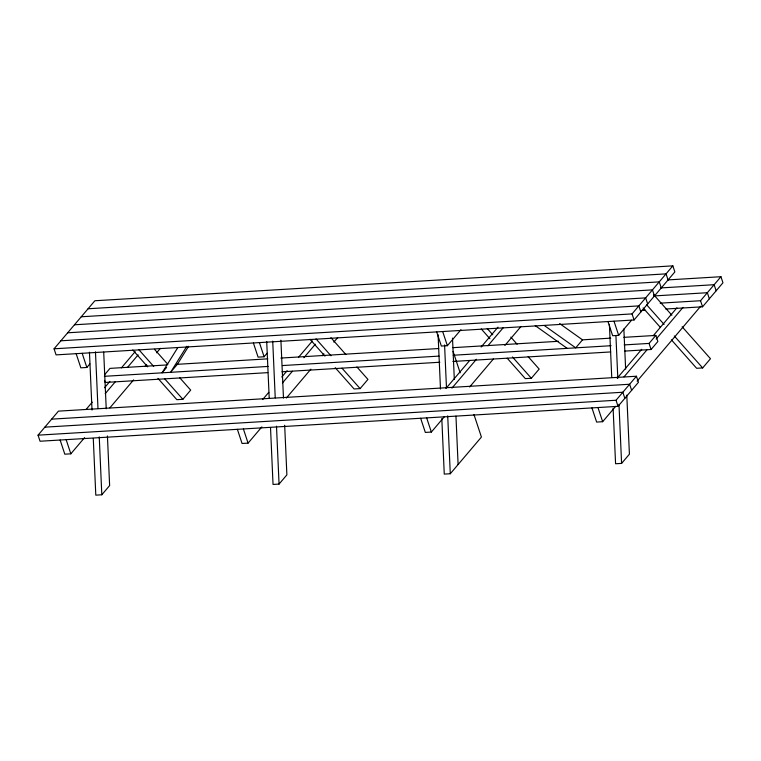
<?xml version="1.0" encoding="UTF-8"?>
<svg xmlns="http://www.w3.org/2000/svg" width="761" height="761" viewBox="0 0 761 761"><rect width="100%" height="100%" fill="white"/><g stroke="black" fill="none" stroke-linecap="round" stroke-linejoin="round"><path stroke-width="1.14" d="M177.684 347.767L162.055 372.833L166.583 367.496M186.797 346.293L170.569 372.319L177.37 364.31L188.604 346.293M54.069 348.804L94.868 300.757L672.848 265.855L674.864 271.924L634.065 319.972L56.076 354.883L54.069 348.804L632.058 313.903L672.848 265.855M76.148 353.665L80.837 367.829L86.849 367.468L89.874 363.91M38.05 435.168L58.445 411.14L636.434 376.238L638.441 382.307L618.037 406.336L40.057 441.237L38.05 435.168L616.03 400.257L636.434 376.238M104.695 374.612L109.984 368.381L166.944 364.938M86.164 409.361L92.29 402.141M104.542 387.72L109.898 381.404M121.389 367.877L135.173 351.639M105.199 393.665L115.158 381.936M127.41 367.515L138.131 354.883M60.129 440.02L64.809 454.193L70.83 453.822L84.614 437.594M109.888 407.829L133.622 379.872M145.113 366.345L146.645 364.538M156.595 352.819L160.428 348.31M93.28 438.431L95.791 495.145L101.812 494.783L109.632 485.575L107.425 435.958M157.955 378.379L176.856 399.677L182.878 399.306L190.688 390.108L179.672 377.684M253.394 342.964L258.084 357.128L264.105 356.766L267.121 353.209M262.65 399.554L268.776 392.343M281.789 377.009L287.154 370.702M298.635 357.175L312.419 340.938M282.445 382.964L292.405 371.235M303.886 357.708L315.377 344.181M237.375 429.318L242.065 443.482L248.076 443.121L261.86 426.892M286.364 398.032L310.869 369.171M322.36 355.644L323.891 353.836M333.841 342.117L337.675 337.608M270.526 427.73L273.037 484.443L279.059 484.082L286.878 474.874L284.671 425.247M335.201 367.668L354.103 388.966L360.124 388.605L367.944 379.397L356.919 366.973M436.662 331.891L441.351 346.065L447.373 345.694L460.966 329.684M445.917 388.49L469.651 360.533M481.142 347.006L497.989 327.163M451.939 388.129L476.443 359.268M487.925 345.741L503.24 327.706M420.643 418.255L425.332 432.419L431.354 432.058L444.367 416.724M469.642 386.959L493.375 359.002M504.866 345.475L520.943 326.536M441.808 418.569L444.262 474.103L450.284 473.742L481.418 437.071L473.96 414.536M507.216 358.222L525.328 378.626L531.349 378.265L539.168 369.056L528.144 356.633M607.972 321.551L612.662 335.715L618.674 335.354L631.525 320.229M617.219 378.141L641.723 349.289M653.214 335.763L676.948 307.796M624.144 344.923L649.057 343.42L655.858 335.411L657.865 341.489L651.074 349.499L624.962 351.068M624.01 376.876L646.983 349.822M656.172 339.006L682.969 307.434M660.187 303.163L700.539 300.728L720.943 276.709L722.95 282.778L702.555 306.797L665.761 309.023M591.953 407.906L596.634 422.07L602.655 421.708L615.678 406.374M637.119 381.128L700.672 306.274M613.109 408.229L615.573 463.753L621.594 463.392L629.414 454.184L626.788 395.111M671.44 339.891L696.638 368.286L702.66 367.924L710.479 358.716L682.132 326.764M88.067 308.766L666.056 273.865L668.063 279.934M667.54 279.934L720.943 276.709M81.265 316.776L659.254 281.874L661.261 287.943M660.738 287.934L714.141 284.709L716.149 290.788M74.473 324.785L652.453 289.874L654.46 295.953M653.937 295.943L707.34 292.719L709.347 298.797M67.672 332.795L645.651 297.884L647.659 303.962M60.87 340.795L638.85 305.893L640.857 311.962M640.838 310.526L645.585 310.241M176.438 364.367L267.815 358.85M280.866 358.06L438.697 348.528M452.938 347.672L558.555 341.289M582.289 339.853L610.769 338.141M623.82 337.351L655.858 335.411M104.371 376.315L268.138 366.431M282.379 365.565L439.021 356.11M453.261 355.244L611.083 345.713M267.767 372.643L105.199 382.46L104.523 380.433M282.008 371.777L439.839 362.246M452.89 361.465L610.722 351.934M51.653 419.149L629.632 384.248L631.64 390.317M44.851 427.159L622.831 392.248L624.838 398.326M559.62 323.568L582.517 339.844L575.716 347.853L544.229 325.47M535.23 325.632L567.202 348.367M653.785 294.821L671.896 315.235M646.755 304.914L664.077 324.433M674.313 335.972L702.66 367.924M643.093 307.939L660.415 327.458M510.821 337.113L517.119 344.21M487.259 328.571L492.767 334.783M512.448 356.966L531.349 378.265M481.237 328.933L489.894 338.693M330.93 337.694L345.894 354.55M316.024 338.911L330.987 355.768M342.012 368.2L360.124 388.605M310.003 339.273L324.966 356.138M154.473 349.28L167.858 364.367M138.778 349.613L153.741 366.479M164.766 378.902L182.878 399.306M132.756 349.974L147.72 366.84M700.539 300.728L702.555 306.797M649.057 343.42L651.074 349.499M632.058 313.903L634.065 319.972M613.994 321.19L618.674 335.354M616.03 400.257L618.037 406.336M597.975 407.544L602.655 421.708M453.09 351.42L460.167 372.833M442.683 331.53L447.373 345.694M426.664 417.884L431.354 432.058M259.415 342.602L264.105 356.766M243.396 428.957L248.076 443.121M82.169 353.304L86.849 367.468M66.15 439.658L70.83 453.822M623.858 328.952L625.637 369.123M615.934 335.791L617.818 378.322M618.978 404.319L621.594 463.392M609.39 324.338L611.749 377.504M452.5 338.112L454.327 379.463M455.953 416.086L458.103 464.533M444.576 344.952L446.46 387.492M447.715 415.848L450.284 473.742M438.079 334.688L440.495 389.033M280.904 340.186L283.473 398.079M272.723 341.118L275.235 397.832M276.49 426.189L279.059 484.082M266.702 341.48L269.213 398.193M103.705 352.067L106.226 408.781M95.467 351.82L97.988 408.533M99.244 436.89L101.812 494.783M89.456 352.181L92.014 410.074"/></g></svg>
